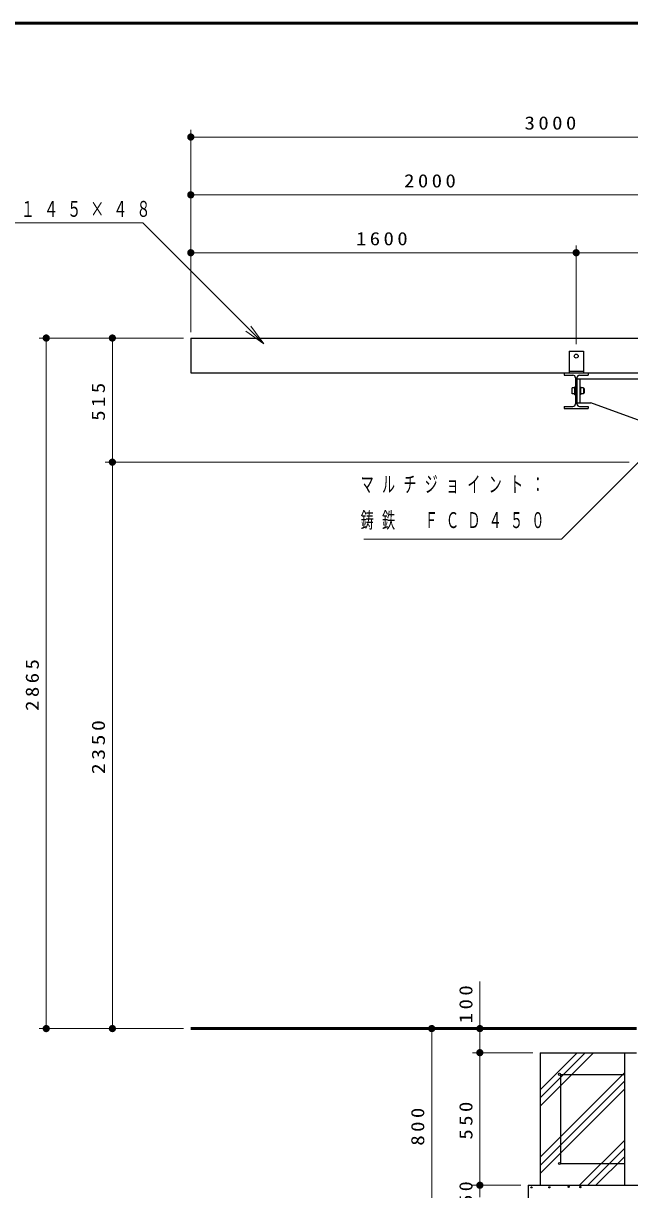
# Model space of a CAD drawing. Units: millimetres on the paper, scale 1:30. Extents: x -365 to 3, y -5 to 257.
# Drawn here: x -169.6 to -85.7, y 95.7 to 257 of the extents above; entities that cross this region are included whole.
import ezdxf

# ---------------------------------------------------------------- set-up
doc = ezdxf.new("R2010")
doc.units = ezdxf.units.MM
doc.layers.add('LY_1', color=7, linetype='Continuous', lineweight=25)
doc.layers.add('LY_3', color=7, linetype='Continuous', lineweight=13)
doc.styles.add('ＭＳ ゴシック', font='')
doc.styles.get('ＭＳ ゴシック').set_extended_font_data('MS Gothic')

# ---------------------------------------------------------------- blocks, each defined once
blk = doc.blocks.new('filled_dot')
at = {"color": 0, "linetype": 'Continuous', "lineweight": -2, "const_width": 1.25}
blk.add_lwpolyline([(-0.625, 0, 1), (0.625, 0, 1)], format="xyb", close=True, dxfattribs=at)

msp = doc.modelspace()

# ---------------------------------------------------------------- linework, layer by layer
at = {"layer": 'LY_1', "lineweight": 13}
for p, q in [((-146.416, 214.311), (-146.416, 242.276)), ((-146.416, 241.276), (-46.416, 241.276)), ((-146.416, 233.276), (-79.749, 233.276)), ((-146.416, 214.311), (-146.416, 226.276)), ((-93.083, 212.645), (-93.083, 226.276)), ((-146.416, 225.276), (-93.083, 225.276)), ((-93.083, 225.276), (-66.416, 225.276)), ((-136.325, 212.662), (-138.447, 214.783)), ((-138.093, 215.137), (-136.325, 212.662)), ((-147.416, 213.478), (-167.416, 213.478)), ((-166.416, 117.978), (-166.416, 213.478)), ((-147.416, 213.478), (-158.266, 213.478)), ((-157.266, 196.311), (-157.266, 213.478)), ((-136.325, 212.662), (-138.8, 214.43)), ((-85.749, 196.311), (-158.266, 196.311)), ((-157.266, 117.978), (-157.266, 196.311)), ((-106.416, 114.645), (-106.416, 124.493)), ((-147.416, 117.978), (-167.416, 117.978)), ((-147.416, 117.978), (-158.266, 117.978)), ((-100.749, 117.978), (-114.083, 117.978)), ((-113.083, 91.311), (-113.083, 117.978)), ((-99.082, 114.645), (-107.416, 114.645)), ((-106.416, 96.311), (-106.416, 114.645)), ((-98.082, 109.524), (-92.962, 114.645)), ((-98.082, 108.393), (-91.83, 114.645)), ((-98.082, 107.261), (-90.699, 114.645)), ((-98.082, 100.19), (-86.416, 111.857)), ((-98.082, 99.059), (-86.416, 110.725)), ((-98.082, 97.928), (-86.416, 109.594)), ((-92.628, 96.311), (-86.416, 102.523)), ((-91.496, 96.311), (-86.416, 101.392)), ((-90.365, 96.311), (-86.416, 100.26)), ((-100.749, 96.311), (-107.416, 96.311)), ((-106.416, 94.645), (-106.416, 96.311))]:
    msp.add_line(p, q, dxfattribs=at)
at = {"layer": 'LY_1', "color": 40}
for p, q in [((-146.416, 213.478), (-46.416, 213.478)), ((-146.416, 213.478), (-146.416, 208.645)), ((-146.416, 208.645), (-46.416, 208.645))]:
    msp.add_line(p, q, dxfattribs=at)
at = {"layer": 'LY_1'}
for p, q in [((-94.083, 211.645), (-92.083, 211.645)), ((-94.083, 211.645), (-94.083, 208.645)), ((-92.083, 211.645), (-92.083, 208.645)), ((-94.749, 208.645), (-91.416, 208.645)), ((-94.749, 208.645), (-94.749, 208.345)), ((-94.749, 208.345), (-93.549, 208.345)), ((-94.083, 208.878), (-92.083, 208.878)), ((-92.616, 208.345), (-91.416, 208.345)), ((-91.416, 208.645), (-91.416, 208.345)), ((-93.269, 206.611), (-93.636, 206.611)), ((-93.636, 205.745), (-93.636, 206.611)), ((-93.269, 205.645), (-93.269, 206.711)), ((-93.269, 206.711), (-93.183, 206.711)), ((-93.183, 207.978), (-93.183, 204.378)), ((-92.983, 207.978), (-92.983, 204.378)), ((-92.983, 207.845), (-66.516, 207.845)), ((-92.583, 207.845), (-92.583, 204.511)), ((-92.496, 206.711), (-92.583, 206.711)), ((-92.496, 206.711), (-92.496, 205.645)), ((-92.063, 206.578), (-92.496, 206.578)), ((-92.063, 206.578), (-92.063, 205.778)), ((-93.269, 205.745), (-93.636, 205.745)), ((-93.269, 205.645), (-93.183, 205.645)), ((-92.496, 205.645), (-92.583, 205.645)), ((-92.063, 205.778), (-92.496, 205.778)), ((-91.936, 206.445), (-92.063, 206.445)), ((-91.936, 205.911), (-92.063, 205.911)), ((-91.936, 205.911), (-91.936, 206.445)), ((-94.749, 204.011), (-94.749, 203.711)), ((-94.749, 204.011), (-93.549, 204.011)), ((-94.749, 203.711), (-91.416, 203.711)), ((-92.983, 204.511), (-91.083, 204.511)), ((-92.616, 204.011), (-91.416, 204.011)), ((-91.416, 204.011), (-91.416, 203.711)), ((-83.083, 201.611), (-91.083, 204.511)), ((-98.082, 114.645), (-84.749, 114.645)), ((-98.082, 114.645), (-98.082, 96.311)), ((-86.416, 114.645), (-86.416, 96.311)), ((-95.249, 111.645), (-95.249, 99.311)), ((-95.249, 111.645), (-86.416, 111.645)), ((-95.249, 99.311), (-86.416, 99.311)), ((-99.749, 96.311), (-59.75, 96.311)), ((-99.749, 96.311), (-99.749, 91.311))]:
    msp.add_line(p, q, dxfattribs=at)
at = {"layer": 'LY_1', "lineweight": 50}
msp.add_line((-146.416, 117.978), (-84.749, 117.978), dxfattribs=at)
at = {"layer": 'LY_1', "lineweight": 13}
for points in [[(-136.325, 212.662), (-153.073, 229.41), (-204.646, 229.41)], [(-83.149, 197.665), (-95.144, 185.67), (-122.486, 185.67)]]:
    msp.add_lwpolyline(points, dxfattribs=at)
at = {"layer": 'LY_1'}
for centre, radius in [((-93.083, 210.978), 0.267), ((-95.399, 111.645), 0.15), ((-95.399, 99.311), 0.15), ((-99.263, 96.015), 0.0833), ((-96.794, 96.024), 0.0833), ((-94.132, 96.085), 0.0833), ((-92.515, 96.059), 0.0833)]:
    msp.add_circle(centre, radius, dxfattribs=at)
for centre, start, end in [((-93.549, 207.978), 0, 89.99998), ((-92.616, 207.978), 89.99998, 179.99996), ((-93.549, 204.378), 270.00002, 0), ((-92.616, 204.378), 179.99996, 269.99995)]:
    msp.add_arc(centre, 0.367, start, end, dxfattribs=at)
at = {"layer": 'LY_3', "lineweight": 50}
msp.add_line((0, 257), (-365, 257), dxfattribs=at)

# ---------------------------------------------------------------- block references
at = {"layer": 'LY_1', "lineweight": 13, "xscale": 0.4, "yscale": 0.4}
for p in [(-146.416, 241.276), (-146.416, 233.276), (-146.416, 225.276)]:
    msp.add_blockref('filled_dot', p, dxfattribs=at)
for p, rotation in [((-93.083, 225.276), 180), ((-166.416, 213.478), 270), ((-157.266, 213.478), 270), ((-157.266, 196.311), 90), ((-157.266, 196.311), 270), ((-166.416, 117.978), 90), ((-157.266, 117.978), 90), ((-113.083, 117.978), 270), ((-106.416, 117.978), 270), ((-106.416, 114.645), 90), ((-106.416, 114.645), 270), ((-106.416, 96.311), 90), ((-106.416, 96.311), 270)]:
    msp.add_blockref('filled_dot', p, dxfattribs=dict(at, rotation=rotation))

# ---------------------------------------------------------------- texts
at = {"layer": 'LY_1', "style": 'ＭＳ ゴシック'}
for s, insert, char_height, attachment_point in [('\\T1.33;\\W1.15;3000', (-96.416, 242.276), 1.833, 8), ('\\T1.33;\\W1.15;2000', (-113.083, 234.276), 1.833, 8), ('\\T1.64;\\W0.65;木質樹脂アルミ複合材\u3000１４５×４８', (-205.092, 231.21), 2.199, 4), ('\\T1.33;\\W1.15;1600', (-119.749, 226.276), 1.833, 8), ('\\T1.64;\\W0.6;マルチジョイント：', (-122.903, 193.17), 2.199, 4), ('\\T1.64;\\W0.6;鋳鉄\u3000ＦＣＤ４５０', (-122.903, 188.17), 2.199, 4)]:
    msp.add_mtext(s, dxfattribs=dict(at, insert=insert, char_height=char_height, attachment_point=attachment_point))
at = {"layer": 'LY_1', "char_height": 1.833, "attachment_point": 8, "rotation": 90, "style": 'ＭＳ ゴシック'}
for s, insert in [('\\T1.33;\\W1.15;515', (-158.266, 204.895)), ('\\T1.33;\\W1.15;2865', (-167.416, 165.728)), ('\\T1.33;\\W1.2;2350', (-158.266, 157.145)), ('\\T1.33;\\W1.15;100', (-107.416, 121.577)), ('\\T1.33;\\W1.15;800', (-114.083, 104.645)), ('\\T1.33;\\W1.15;550', (-107.416, 105.478)), ('\\T1.34;\\W1.1;50', (-107.416, 95.478))]:
    msp.add_mtext(s, dxfattribs=dict(at, insert=insert))

doc.saveas('drawing.dxf')
